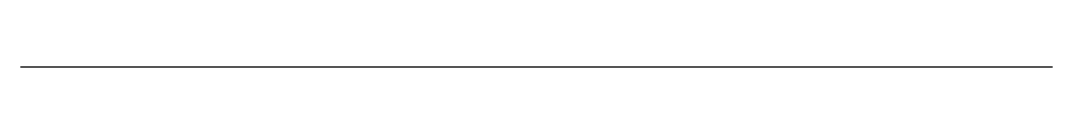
# Model space of a CAD drawing. Header units: inches. Extents: x 158 to 206, y -42 to -42.
import ezdxf

# ---------------------------------------------------------------- set-up
doc = ezdxf.new("R2010")
doc.units = ezdxf.units.IN
doc.header["$LTSCALE"] = 10
doc.header["$MEASUREMENT"] = 0
doc.layers.add('contur', color=164, linetype='Continuous', lineweight=30)

msp = doc.modelspace()

# ---------------------------------------------------------------- linework, layer by layer
at = {"layer": 'contur', "extrusion": (0, -1, -2.22045e-16)}
for p, q in [((158, -42, 18), (158, -42, 74)), ((158, -42, 36), (206, -42, 36))]:
    msp.add_line(p, q, dxfattribs=at)

doc.saveas('drawing.dxf')
